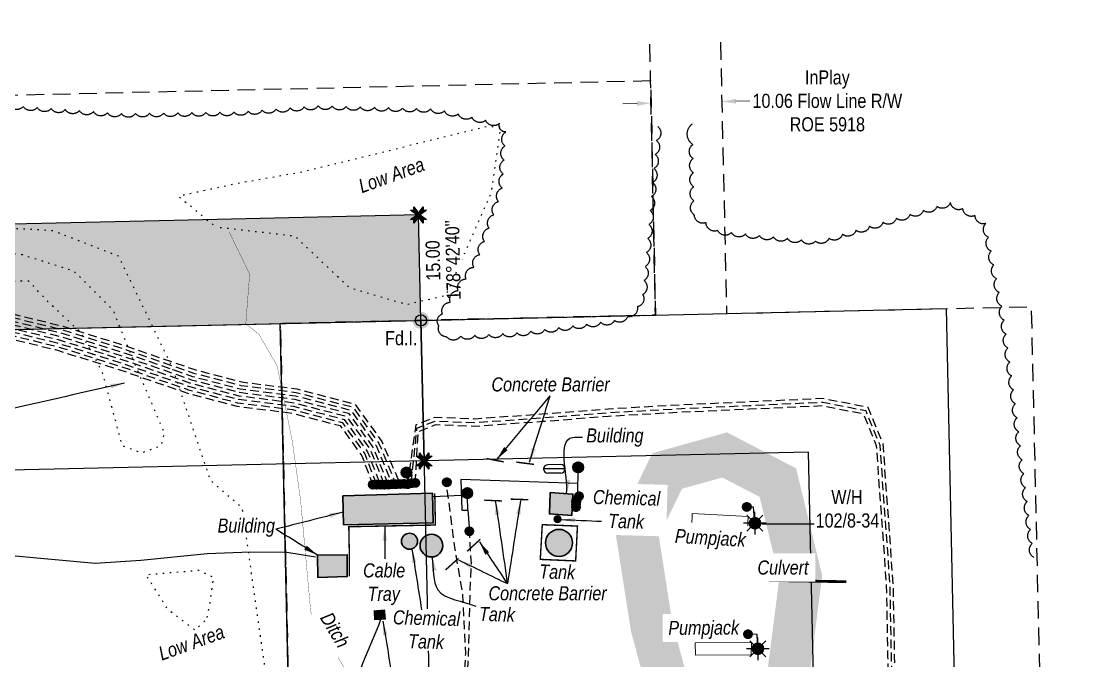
# Model space of a CAD drawing. Extents: x 605914 to 610440, y 5880595 to 5885290.
# Drawn here: x 609675 to 610429, y 5882858 to 5883313 of the extents above; entities that cross this region are included whole.
import ezdxf
from ezdxf.enums import TextEntityAlignment as Align

# ---------------------------------------------------------------- set-up
doc = ezdxf.new("R2010")
doc.units = 0
doc.header["$LTSCALE"] = 5
doc.header["$PDMODE"] = 34
doc.header["$PDSIZE"] = 0.03
for name, pattern in [('0', [1, 1, 0]), ('foc-ACCESSROAD', [3.75, 2.5, -1.25]), ('foc-TOPO', [1, 0.2, -0.8]), ('UG_PIPE', [1.875, 1.25, -0.625])]:
    doc.linetypes.add(name, pattern=pattern)
doc.layers.get('Defpoints').update_dxf_attribs({"color": 9})
for name, color, linetype in [('AS-CABLE', 224, 'foc-CABLE'), ('AS-PIPE-UG', 44, 'UG_PIPE'), ('AS-POWER', 104, 'foc-POWER'), ('AS-ROADS', 254, 'Continuous'), ('AS-SYMBOL', 7, 'Continuous'), ('C-WS-S', 8, 'Continuous'), ('F-RW', 190, 'Continuous'), ('F-WS', 190, 'foc-ACCESSROAD'), ('L-BD', 7, 'Continuous'), ('L-MON', 1, 'Continuous'), ('L-MON-T', 1, 'Continuous'), ('P-PROPOSED', 10, 'Continuous'), ('P-PROPOSED-H', 21, 'Continuous'), ('T-BUSH', 110, '0'), ('T-GENERAL', 48, 'foc-TOPO'), ('T-LOW-AREA', 48, 'foc-TOPO'), ('T-SLOPE', 48, 'Continuous')]:
    doc.layers.add(name, color=color, linetype=linetype)
for name, color, linetype, lineweight in [('AS-GENERAL', 48, 'Continuous', 18), ('F-FLOWLINE-T', 190, 'Continuous', 9), ('F-WS-T', 190, 'Continuous', 9), ('T-TEXT', 48, 'Continuous', 18)]:
    doc.layers.add(name, color=color, linetype=linetype, lineweight=lineweight)
for name, color, linetype, true_color in [('AS-PIPE-AG', 7, 'Continuous', 0x7d00fa), ('AS-STRUCTURE-H', 7, 'Continuous', 0xa8a8a8), ('AS-STRUCTURE-T', 7, 'Continuous', 0x454545)]:
    doc.layers.add(name, color=color, linetype=linetype, true_color=true_color)
doc.layers.add('AS-STRUCTURE', color=7, linetype='Continuous', lineweight=30, true_color=0x595959)
doc.styles.add('175L', font='ARIALN.TTF', dxfattribs={"height": 20})
doc.styles.add('80CG', font='ARIALN.TTF', dxfattribs={"height": 10})
doc.styles.add('80L', font='ARIALN.TTF', dxfattribs={"height": 10})
doc.styles.add('80LS', font='ARIALNI.TTF', dxfattribs={"height": 10})
doc.styles.add('foc-LtypeFont', font='ARIALN.TTF', dxfattribs={"height": 7.35})
doc.linetypes.add('foc-CABLE', pattern='A,2,-1,["C",foc-LtypeFont,S=0.2,R=0,X=-0.625,Y=-0.75],-1.24,8', length=12.24)
doc.linetypes.add('foc-POWER', pattern='A,6,-1,["P",foc-LtypeFont,S=0.2,R=0,X=-0.625,Y=-0.75],-1.24,4', length=12.24)
doc.dimstyles.new('Compass 5 000', dxfattribs={"dimscale": 5, "dimtxt": 9, "dimasz": 2, "dimexe": 0.2, "dimexo": 0.0625, "dimgap": 0.5, "dimtad": 0, "dimtih": 1, "dimtoh": 1, "dimzin": 0, "dimdsep": 46, "dimtxsty": '80CG', "dimcen": 0.1, "dimse1": 1, "dimse2": 1, "dimclrd": 256, "dimclrt": 256, "dimaunit": 1, "dimadec": 4, "dimazin": 0, "dimtfac": 0.06, "dimtofl": 0, "dimtmove": 0, "dimatfit": 1, "dimfxl": 0.2, "dimtolj": 1, "dimtzin": 0, "dimlwd": -1, "dimarcsym": 0})

# ---------------------------------------------------------------- blocks, each defined once
blk = doc.blocks.new('fdia')
at = {"color": 255, "const_width": 1}
blk.add_lwpolyline([(-0.5, 0, 1), (0.5, 0, 1)], format="xyb", close=True, dxfattribs=at)
blk = doc.blocks.new('Fdiaa')
blk.add_blockref('fdia', (0, 0))
blk = doc.blocks.new('fdib')
at = {"color": 1, "const_width": 1.6}
blk.add_lwpolyline([(-0.4, 0, 1), (0.4, 0, 1)], format="xyb", close=True, dxfattribs=at)
at = {"color": 1}
blk.add_circle((0, 0), 0.8, dxfattribs=at)
blk = doc.blocks.new('Fdibb')
blk.add_blockref('fdib', (0, 0))
blk = doc.blocks.new('fdicc')
for name in ['Fdibb', 'Fdiaa']:
    blk.add_blockref(name, (0, 0))
blk = doc.blocks.new('FDI')
blk.add_blockref('fdicc', (0, 0))
blk = doc.blocks.new('GAS')
h = blk.add_hatch(color=255)
h.dxf.hatch_style = 1
edge = h.paths.add_edge_path()
edge.add_arc((0, 0), 0.9, 0, 360)
for p, q in [((0, 0.81), (0, 1.62)), ((-0.81, 0), (-1.62, 0)), ((-0.57, 0.57), (-1.14, 1.14)), ((0.57, 0.57), (1.14, 1.14)), ((1.62, 0), (0.81, 0)), ((-0.57, -0.57), (-1.14, -1.14)), ((0, -0.81), (0, -1.62)), ((1.14, -1.14), (0.57, -0.57))]:
    blk.add_line(p, q)
blk.add_circle((0, 0), 0.8)
blk = doc.blocks.new('RISER')
h = blk.add_hatch(color=255)
h.dxf.hatch_style = 1
edge = h.paths.add_edge_path()
edge.add_arc((0, 0), 0.7, 0, 360)
blk.add_hatch(color=13).paths.add_polyline_path([(0.58, -0.15), (-0.58, -0.15, 0.774597)])
at = {"color": 13}
blk.add_line((-0.58, -0.15), (0.58, -0.15), dxfattribs=at)
blk.add_circle((0, 0), 0.6, dxfattribs=at)
blk = doc.blocks.new('PIG')
h = blk.add_hatch(color=255)
h.dxf.hatch_style = 1
edge = h.paths.add_edge_path()
edge.add_arc((0, 0), 0.85, 0, 360)
at = {"layer": 'AS-SYMBOL'}
h = blk.add_hatch(color=13, dxfattribs=at)
h.dxf.hatch_style = 1
h.paths.add_polyline_path([(-0.1, 0, 1), (-0.55, 0, 1)])
h = blk.add_hatch(color=13, dxfattribs=at)
h.dxf.hatch_style = 1
h.paths.add_polyline_path([(0.1, 0, 1), (0.55, 0, 1)])
at = {"layer": 'AS-SYMBOL', "color": 13}
for centre, radius in [((0, 0), 0.75), ((-0.33, 0), 0.225), ((0.33, 0), 0.225)]:
    blk.add_circle(centre, radius, dxfattribs=at)
blk = doc.blocks.new('TEMP')
h = blk.add_hatch(color=255)
h.dxf.hatch_style = 1
h.paths.add_polyline_path([(0, 0.25), (-0.67, 1.15), (-0.67, 0.67), (-1.15, 0.67), (-0.25, 0), (-1.15, -0.67), (-0.67, -0.67), (-0.67, -1.15), (0, -0.25), (0.67, -1.15), (0.67, -0.67), (1.15, -0.67), (0.25, 0), (1.15, 0.67), (0.67, 0.67), (0.67, 1.15)])
h.paths.add_polyline_path([(0.57, 0.85), (0.57, 0.57), (0.85, 0.57), (0.08, 0), (0.85, -0.57), (0.57, -0.57), (0.57, -0.85), (0, -0.08), (-0.57, -0.85), (-0.57, -0.57), (-0.85, -0.57), (-0.08, 0), (-0.85, 0.57), (-0.57, 0.57), (-0.57, 0.85), (0, 0.08)], flags=16)
h = blk.add_hatch(color=1)
h.dxf.hatch_style = 1
h.paths.add_polyline_path([(0, 0.08), (-0.57, 0.85), (-0.57, 0.57), (-0.85, 0.57), (-0.08, 0), (-0.85, -0.57), (-0.57, -0.57), (-0.57, -0.85), (0, -0.08), (0.57, -0.85), (0.57, -0.57), (0.85, -0.57), (0.08, 0), (0.85, 0.57), (0.57, 0.57), (0.57, 0.85)])
at = {"color": 1}
for p, q in [((-0.08, 0), (0.08, 0)), ((0, 0.08), (0, -0.08))]:
    blk.add_line(p, q, dxfattribs=at)
at = {"color": 255, "flags": 128}
blk.add_lwpolyline([(-0.25, 0), (-1.15, 0.67), (-0.67, 0.67), (-0.67, 1.15), (0, 0.25), (0.67, 1.15), (0.67, 0.67), (1.15, 0.67), (0.25, 0), (1.15, -0.67), (0.67, -0.67), (0.67, -1.15), (0, -0.25), (-0.67, -1.15), (-0.67, -0.67), (-1.15, -0.67)], close=True, dxfattribs=at)
at = {"color": 1, "flags": 128}
blk.add_lwpolyline([(-0.08, 0), (-0.85, 0.57), (-0.57, 0.57), (-0.57, 0.85), (0, 0.08), (0.57, 0.85), (0.57, 0.57), (0.85, 0.57), (0.08, 0), (0.85, -0.57), (0.57, -0.57), (0.57, -0.85), (0, -0.08), (-0.57, -0.85), (-0.57, -0.57), (-0.85, -0.57)], close=True, dxfattribs=at)
blk = doc.blocks.new('*U490')
at = {"color": 48}
for p, q in [((2.44, 0.61), (0.6, 0.6)), ((2.44, -0.59), (0.6, -0.6))]:
    blk.add_line(p, q, dxfattribs=at)
for centre, start, end in [((0.6, 0), 90.2264, 270.2264), ((2.44, 0.01), 270.2264, 450.2264)]:
    blk.add_arc(centre, 0.6, start, end, dxfattribs=at)
at = {"layer": 'Defpoints'}
blk.add_line((3.04, 0.01), (0, 0), dxfattribs=at)
blk = doc.blocks.new('*D491')
at = {"layer": 'Defpoints', "color": 0, "transparency": 16777216}
for p in [(610122.09, 5883259.25), (610172.33, 5883260.38), (610172.43, 5883255.92)]:
    blk.add_point(p, dxfattribs=at)
at = {"layer": 'F-FLOWLINE-T', "transparency": 16777216}
for p, q in [((610112.19, 5883254.57), (610102.2, 5883254.35)), ((610182.43, 5883256.15), (610192.42, 5883256.37))]:
    blk.add_line(p, q, dxfattribs=at)
for points in [[(610112.16, 5883256.24), (610112.23, 5883252.91), (610122.19, 5883254.8)], [(610182.39, 5883257.82), (610182.46, 5883254.48), (610172.43, 5883255.92)]]:
    blk.add_solid(points, dxfattribs=at)
at = {"layer": 'F-FLOWLINE-T', "transparency": 16777216, "insert": (610247.42, 5883256.37), "char_height": 10, "attachment_point": 5, "style": '80CG'}
blk.add_mtext('\\A1;InPlay\\P10.06 Flow Line R/W\\PROE 5918', dxfattribs=at)

msp = doc.modelspace()

# ---------------------------------------------------------------- hatches: boundary and pattern name
at = {"layer": 'AS-POWER'}
h = msp.add_hatch(color=256, dxfattribs=at)
h.dxf.hatch_style = 1
h.paths.add_polyline_path([(609924.939, 5882894.231), (609925.399, 5882887.316), (609933.844, 5882887.816), (609933.184, 5882894.931)])
at = {"layer": 'AS-STRUCTURE-H'}
h = msp.add_hatch(color=256, dxfattribs=at)
h.dxf.hatch_style = 1
h.paths.add_polyline_path([(609903.174, 5882975.756), (609903.664, 5882955.181), (609967.409, 5882956.411), (609966.969, 5882977.496)])
h = msp.add_hatch(color=256, dxfattribs=at)
h.dxf.hatch_style = 1
h.paths.add_polyline_path([(610065.959, 5882961.821), (610049.929, 5882962.816), (610050.489, 5882977.986), (610066.589, 5882976.976)])
h = msp.add_hatch(color=256, dxfattribs=at)
h.dxf.hatch_style = 1
edge = h.paths.add_edge_path()
edge.add_arc((610055.74, 5882959.178), 2.367, 0, 360)
h = msp.add_hatch(color=256, dxfattribs=at)
h.dxf.hatch_style = 1
edge = h.paths.add_edge_path()
edge.add_arc((610056.771, 5882942.241), 9.628, 0, 360)
h = msp.add_hatch(color=256, dxfattribs=at)
h.dxf.hatch_style = 1
edge = h.paths.add_edge_path()
edge.add_arc((609950.555, 5882943.424), 5.709, 0, 360)
h = msp.add_hatch(color=256, dxfattribs=at)
h.dxf.hatch_style = 1
edge = h.paths.add_edge_path()
edge.add_arc((609966.11, 5882940.309), 8.059, 0, 360)
h = msp.add_hatch(color=256, dxfattribs=at)
h.dxf.hatch_style = 1
h.paths.add_polyline_path([(609885.194, 5882933.591), (609885.454, 5882917.721), (609906.334, 5882918.411), (609906.259, 5882933.871)])
at = {"layer": 'P-PROPOSED-H'}
h = msp.add_hatch(color=256, dxfattribs=at)
h.dxf.hatch_style = 1
h.paths.add_polyline_path([(608909.371, 5882769.404), (608911.135, 5882694.455), (608993.044, 5882696.231), (609415.638, 5883088.198), (609753.592, 5883095.799), (609958.659, 5883100.411), (609956.975, 5883175.362), (609783.077, 5883171.451), (609385.512, 5883162.51), (608962.944, 5882770.566)])

# ---------------------------------------------------------------- linework, layer by layer
at = {"layer": 'AS-CABLE', "flags": 128}
for points in [[(609285.779, 5882978.511), (609289.544, 5882978.721), (609314.994, 5882981.131), (609343.419, 5882979.021), (609410.639, 5882980.621), (609434.114, 5882982.516), (609457.579, 5882983.826), (609484.239, 5882985.921), (609510.254, 5882985.006), (609524.469, 5882980.186), (609537.244, 5882977.716), (609584.099, 5882960.636), (609627.774, 5882943.491), (609670.409, 5882933.091), (609727.304, 5882927.846), (609759.649, 5882929.961), (609806.699, 5882934.606), (609837.514, 5882935.816), (609863.399, 5882935.651), (609883.724, 5882932.236)], [(609870.879, 5882621.021), (609879.719, 5882669.141), (609885.384, 5882717.156), (609887.949, 5882745.171), (609894.269, 5882778.041), (609907.289, 5882826.211), (609917.304, 5882856.806), (609928.844, 5882883.841), (609930.074, 5882888.147)]]:
    msp.add_lwpolyline(points, dxfattribs=at)
at = {"layer": 'AS-CABLE', "linetype": 'ByBlock', "const_width": 1, "flags": 128}
msp.add_lwpolyline([(609907.834, 5882918.373), (609907.751, 5882935.39), (609907.397, 5882953.753), (609968.939, 5882954.941), (609968.469, 5882977.496)], dxfattribs=at)
at = {"layer": 'AS-GENERAL', "flags": 128}
for points, const_width in [([(610005.204, 5883002.221), (610017.459, 5882999.816)], 1), ([(610026.489, 5882999.636), (610038.944, 5882998.076)], 1), ([(610003.724, 5882972.606), (610016.249, 5882972.051)], 1), ([(610022.464, 5882973.361), (610035.004, 5882972.941)], 1), ([(609991.484, 5882936.346), (610000.859, 5882944.791)], 1), ([(609976.044, 5882922.966), (609985.369, 5882931.291)], 1), ([(610201.039, 5882915.656), (610260.999, 5882914.636)], 1.999)]:
    msp.add_lwpolyline(points, dxfattribs=dict(at, const_width=const_width))
for points in [[(610151.484, 5882963.246), (610151.014, 5882954.236), (610190.744, 5882951.966), (610191.239, 5882960.956)], [(610153.609, 5882871.261), (610153.784, 5882862.351), (610193.384, 5882862.731), (610193.464, 5882871.491)]]:
    msp.add_lwpolyline(points, close=True, dxfattribs=at)
at = {"layer": 'AS-PIPE-AG'}
msp.add_line((609948.374, 5882992.281), (609949.179, 5882983.936), dxfattribs=at)
at = {"layer": 'AS-PIPE-AG', "flags": 128}
for points in [[(610066.774, 5882975.561), (610070.109, 5882976.416), (610070.379, 5882995.936)], [(610070.239, 5882984.361), (609987.074, 5882987.351), (609987.624, 5882965.556), (609992.024, 5882965.606), (609993.154, 5882950.531)], [(609987.349, 5882976.031), (609967.364, 5882975.051)], [(609992.059, 5882965.676), (609991.814, 5882975.016), (609987.364, 5882974.871)], [(610195.969, 5882956.291), (610195.029, 5882967.616), (610190.274, 5882968.001)], [(610198.139, 5882866.916), (610197.449, 5882877.056), (610191.084, 5882877.341)]]:
    msp.add_lwpolyline(points, dxfattribs=at)
at = {"layer": 'AS-PIPE-UG', "flags": 128}
for points in [[(608912.509, 5882636.085), (608951.472, 5882644.877), (608998.588, 5882676.801), (609038.272, 5882695.006), (609076.768, 5882718.489), (609094.181, 5882753.151), (609091.873, 5882798.216), (609091.648, 5882844.532), (609089.927, 5882884.588), (609089.867, 5882920.118), (609089.812, 5882965.287), (609094.375, 5883016.92), (609113.476, 5883070.73), (609139.954, 5883096.219), (609193.492, 5883100.525), (609261.067, 5883110.181), (609319.631, 5883117.529), (609365.814, 5883123.305), (609429.306, 5883128.325), (609515.881, 5883136.225), (609580.149, 5883121.616), (609598.054, 5883118.966), (609652.069, 5883109.091), (609703.619, 5883096.451), (609750.084, 5883081.926), (609797.894, 5883065.386), (609831.219, 5883056.661), (609870.369, 5883051.716), (609911.704, 5883040.986), (609930.859, 5883014.301), (609943.854, 5882984.091)], [(608912.569, 5882633.537), (608952.483, 5882642.543), (608999.818, 5882674.616), (609039.448, 5882692.796), (609078.68, 5882716.728), (609096.71, 5882752.619), (609094.372, 5882798.286), (609094.147, 5882844.591), (609092.426, 5882884.644), (609092.366, 5882920.122), (609092.311, 5882965.178), (609096.836, 5883016.384), (609115.633, 5883069.339), (609141.044, 5883093.8), (609193.77, 5883098.04), (609261.399, 5883107.705), (609319.942, 5883115.05), (609366.124, 5883120.825), (609429.533, 5883125.837), (609516.108, 5883133.737), (609579.783, 5883119.144), (609597.646, 5883116.5), (609651.546, 5883106.646), (609702.948, 5883094.042), (609749.303, 5883079.552), (609797.168, 5883062.993), (609830.744, 5883054.202), (609869.897, 5883049.257), (609910.201, 5883038.794), (609928.829, 5883012.843), (609940.869, 5882983.921)], [(608911.206, 5882630.668), (608953.493, 5882640.21), (609001.049, 5882672.431), (609040.623, 5882690.586), (609080.592, 5882714.967), (609099.24, 5882752.087), (609096.87, 5882798.356), (609096.645, 5882844.651), (609094.925, 5882884.7), (609094.865, 5882920.127), (609094.81, 5882965.069), (609099.298, 5883015.847), (609117.791, 5883067.947), (609142.134, 5883091.38), (609194.047, 5883095.556), (609261.732, 5883105.228), (609320.253, 5883112.57), (609366.434, 5883118.345), (609429.76, 5883123.348), (609516.335, 5883131.248), (609579.417, 5883116.672), (609597.239, 5883114.034), (609651.024, 5883104.201), (609702.277, 5883091.634), (609748.521, 5883077.178), (609796.442, 5883060.599), (609830.269, 5883051.743), (609869.424, 5883046.797), (609908.698, 5883036.602), (609926.799, 5883011.386), (609938.149, 5882983.946)], [(608912.689, 5882628.441), (608954.504, 5882637.876), (609002.279, 5882670.246), (609041.799, 5882688.376), (609082.504, 5882713.206), (609101.769, 5882751.556), (609099.369, 5882798.426), (609099.144, 5882844.711), (609097.424, 5882884.756), (609097.364, 5882920.131), (609097.309, 5882964.961), (609101.759, 5883015.311), (609119.949, 5883066.556), (609143.224, 5883088.961), (609194.324, 5883093.071), (609262.064, 5883102.751), (609320.564, 5883110.091), (609366.744, 5883115.866), (609429.987, 5883120.859), (609516.562, 5883128.759), (609579.051, 5883114.2), (609596.831, 5883111.568), (609650.501, 5883101.756), (609701.606, 5883089.225), (609747.74, 5883074.804), (609795.716, 5883058.206), (609829.794, 5883049.284), (609868.952, 5883044.338), (609907.195, 5883034.411), (609924.769, 5883009.929), (609935.429, 5882983.686)], [(609323.256, 5882916.901), (609322.549, 5882930.431), (609322.264, 5882952.736), (609324.394, 5882996.466), (609321.909, 5883030.791), (609317.339, 5883057.611), (609316.099, 5883088.076), (609327.129, 5883107.101), (609366.194, 5883113.386), (609430.214, 5883118.371), (609516.789, 5883126.271), (609578.686, 5883111.727), (609596.423, 5883109.102), (609649.978, 5883099.311), (609700.935, 5883086.817), (609746.958, 5883072.43), (609794.99, 5883055.813), (609829.319, 5883046.825), (609868.479, 5883041.879), (609905.692, 5883032.219), (609922.739, 5883008.472), (609932.649, 5882983.626)], [(609328.959, 5882915.781), (609330.044, 5882930.581), (609328.874, 5882953.136), (609328.339, 5882996.671), (609326.754, 5883030.506), (609323.034, 5883058.871), (609320.454, 5883087.406), (609328.829, 5883104.886), (609366.579, 5883112.061), (609430.533, 5883115.954), (609517.108, 5883123.854), (609578.32, 5883109.255), (609596.015, 5883106.636), (609649.455, 5883096.866), (609700.264, 5883084.408), (609746.177, 5883070.056), (609794.264, 5883053.42), (609828.844, 5883044.366), (609868.007, 5883039.42), (609904.189, 5883030.027), (609920.708, 5883007.014), (609929.814, 5882983.646)], [(609472.709, 5882918.324), (609472.429, 5882933.791), (609472.789, 5882962.946), (609474.174, 5882999.271), (609470.759, 5883036.251), (609472.279, 5883076.211), (609475.644, 5883100.321), (609483.344, 5883114.241), (609517.229, 5883122.286), (609577.954, 5883106.783), (609595.607, 5883104.171), (609648.933, 5883094.422), (609699.593, 5883082), (609745.395, 5883067.682), (609793.538, 5883051.027), (609828.369, 5883041.908), (609867.534, 5883036.961), (609902.686, 5883027.836), (609918.678, 5883005.557), (609927.229, 5882983.651)], [(609478.829, 5882918.486), (609477.449, 5882934.526), (609477.369, 5882963.316), (609476.134, 5882998.691), (609475.179, 5883036.476), (609477.044, 5883075.236), (609480.254, 5883098.791), (609485.914, 5883111.476), (609517.559, 5883119.451), (609577.588, 5883104.311), (609595.2, 5883101.705), (609648.41, 5883091.977), (609698.922, 5883079.591), (609744.614, 5883065.308), (609792.812, 5883048.634), (609827.894, 5883039.449), (609867.062, 5883034.501), (609901.183, 5883025.644), (609916.648, 5883004.1), (609924.429, 5882983.651)], [(610395.424, 5882667.381), (610347.899, 5882669.021), (610318.679, 5882676.836), (610298.854, 5882718.641), (610297.714, 5882753.151), (610296.949, 5882804.741), (610295.219, 5882861.541), (610294.294, 5882912.376), (610290.559, 5882964.021), (610287.059, 5883012.546), (610276.479, 5883038.451), (610244.294, 5883044.841), (610191.994, 5883042.451), (610143.689, 5883040.281), (610091.704, 5883037.341), (610044.504, 5883033.641), (609996.404, 5883030.286), (609968.324, 5883031.376), (609954.924, 5883026.071), (609949.074, 5882984.291)], [(609951.819, 5882984.676), (609955.844, 5883023.747), (609968.754, 5883028.858), (609996.443, 5883027.783), (610044.689, 5883031.149), (610091.872, 5883034.847), (610143.816, 5883037.785), (610192.106, 5883039.954), (610244.105, 5883042.331), (610274.674, 5883036.261), (610284.595, 5883011.969), (610288.067, 5882963.841), (610291.797, 5882912.263), (610292.721, 5882861.48), (610294.451, 5882804.684), (610295.216, 5882753.091), (610296.374, 5882718.039), (610316.916, 5882674.72), (610347.528, 5882666.533), (610395.338, 5882664.883)], [(609954.619, 5882984.936), (609956.764, 5883021.424), (609969.184, 5883026.341), (609996.481, 5883025.281), (610044.873, 5883028.656), (610092.04, 5883032.354), (610143.942, 5883035.289), (610192.218, 5883037.458), (610243.916, 5883039.82), (610272.869, 5883034.072), (610282.131, 5883011.393), (610285.574, 5882963.661), (610289.299, 5882912.15), (610290.222, 5882861.419), (610291.952, 5882804.628), (610292.717, 5882753.031), (610293.893, 5882717.438), (610315.154, 5882672.605), (610347.158, 5882664.045), (610395.252, 5882662.386)], [(609935.364, 5882615.841), (609959.309, 5882719.876), (609974.074, 5882764.171), (609987.904, 5882820.336), (609990.499, 5882863.656), (609988.269, 5882906.741), (609982.749, 5882939.066), (609976.959, 5882983.431)], [(609938.286, 5882615.168), (609962.199, 5882719.063), (609976.957, 5882763.337), (609990.816, 5882819.619), (609992.489, 5882863.261), (609993.559, 5882905.106), (609994.464, 5882927.331), (609993.039, 5882950.546)]]:
    msp.add_lwpolyline(points, dxfattribs=at)
at = {"layer": 'AS-ROADS', "const_width": 29.988, "flags": 128}
msp.add_lwpolyline([(610166.459, 5882530.636), (610167.589, 5882657.761), (610168.064, 5882696.776), (610190.404, 5882766.106), (610219.454, 5882846.926), (610228.534, 5882918.196), (610212.239, 5882985.111), (610174.474, 5883004.766), (610133.569, 5882993.351), (610112.159, 5882949.141), (610122.629, 5882882.296), (610137.429, 5882827.771), (610158.904, 5882748.051), (610167.304, 5882697.001)], dxfattribs=at)
at = {"layer": 'AS-STRUCTURE', "flags": 128}
for points in [[(609903.174, 5882975.756), (609903.664, 5882955.181), (609967.409, 5882956.411), (609966.969, 5882977.496)], [(610065.959, 5882961.821), (610049.929, 5882962.816), (610050.489, 5882977.986), (610066.589, 5882976.976)], [(609885.194, 5882933.591), (609885.454, 5882917.721), (609906.334, 5882918.411), (609906.259, 5882933.871)]]:
    msp.add_lwpolyline(points, close=True, dxfattribs=at)
at = {"layer": 'AS-STRUCTURE', "const_width": 1, "flags": 128}
msp.add_lwpolyline([(610044.884, 5882955.206), (610043.449, 5882930.526), (610068.584, 5882929.421), (610069.874, 5882954.206)], close=True, dxfattribs=at)
at = {"layer": 'AS-STRUCTURE'}
for centre, radius in [((610055.74, 5882959.178), 2.367), ((610056.771, 5882942.241), 9.628), ((609950.555, 5882943.424), 5.709), ((609966.11, 5882940.309), 8.059)]:
    msp.add_circle(centre, radius, dxfattribs=at)
at = {"layer": 'F-RW'}
for points in [[(610423.395, 5882627.265), (610242.453, 5882623.341), (610234.142, 5883006.621), (609960.905, 5883000.476), (609958.657, 5883100.411), (610331.909, 5883108.805), (610340.223, 5882725.445), (610421.15, 5882727.2)], [(608911.135, 5882694.455), (608993.044, 5882696.231), (609415.638, 5883088.198), (609958.659, 5883100.411), (609960.905, 5883000.476), (609455.806, 5882989.116), (609033.178, 5882597.117), (608913.488, 5882594.522)], [(610428.897, 5882382.394), (609975.139, 5882367.001), (609875.204, 5882364.755), (609872.696, 5882476.391), (609858.724, 5883098.163), (609958.659, 5883100.411), (609972.621, 5882479.069), (610426.487, 5882489.652)]]:
    msp.add_lwpolyline(points, dxfattribs=at)
at = {"layer": 'F-WS', "flags": 128}
msp.add_lwpolyline([(610171.479, 5883298.164), (610175.812, 5883105.285), (610392.277, 5883110.145), (610404.259, 5882576.858), (609870.698, 5882565.288), (609858.724, 5883098.163), (609958.674, 5883100.403), (610125.25, 5883104.157), (610121.855, 5883270.819), (610121.258, 5883297.035)], dxfattribs=at)
msp.add_lwpolyline([(609354.886, 5882604.094), (608995.451, 5882596.299), (608980.833, 5883245.112), (610121.855, 5883270.819), (610125.251, 5883104.15), (609858.724, 5883098.163), (609869.575, 5882615.255), (609354.886, 5882604.094)], close=True, dxfattribs=at)
at = {"layer": 'T-BUSH', "flags": 128}
for points in [[(610126.932, 5883238.213, -0.520567), (610126.041, 5883228.257, -0.5205671), (610125.15, 5883218.301, -0.5205671), (610124.26, 5883208.344, -0.5205671), (610123.369, 5883198.388, -0.5205671), (610122.478, 5883188.432, -0.5205671), (610121.587, 5883178.476, -0.5205671), (610120.696, 5883168.519, -0.5205671), (610119.805, 5883158.563, -0.5205671), (610118.915, 5883148.607, -0.5205671), (610118.024, 5883138.651, -0.5205671), (610117.133, 5883128.694, -0.5205671), (610116.242, 5883118.738, -0.5205671), (610112.494, 5883110.115, -0.5205671), (610105.436, 5883103.036, -0.5205671), (610096.211, 5883100.361, -0.5205671), (610086.297, 5883099.086, -0.5205671), (610076.382, 5883097.81, -0.5205671), (610066.468, 5883096.535, -0.5205671), (610056.554, 5883095.259, -0.5205671), (610046.64, 5883093.984, -0.5205671), (610036.725, 5883092.708, -0.5205671), (610026.801, 5883091.542, -0.5205671), (610016.821, 5883090.975, -0.5205671), (610006.841, 5883090.409, -0.5205671), (609996.861, 5883089.842, -0.5205671), (609986.881, 5883089.276, -0.5205671), (609976.901, 5883088.709, -0.5205671), (609971.373, 5883096.637, -0.5205671), (609973.934, 5883104.993, -0.5205671), (609979.521, 5883113.281, -0.5205671), (609985.109, 5883121.57, -0.5205671), (609990.696, 5883129.858, -0.5205671), (609996.284, 5883138.147, -0.5205671), (610000.433, 5883147.158, -0.5205671), (610003.752, 5883156.587, -0.5205671), (610007.071, 5883166.016, -0.5205671), (610010.389, 5883175.445, -0.5205671), (610013.708, 5883184.874, -0.5205671), (610016.41, 5883194.43, -0.5205671), (610017.059, 5883204.405, -0.5205671), (610017.709, 5883214.379, -0.5205671), (610018.358, 5883224.354, -0.5205671), (610019.007, 5883234.329, -0.5205671), (610014.382, 5883240.381, -0.5205671), (610004.642, 5883242.629, -0.5205671), (609994.902, 5883244.877, -0.5205671), (609985.162, 5883247.125, -0.5205671), (609975.422, 5883249.373, -0.5205671), (609965.571, 5883250.758, -0.5205671), (609955.579, 5883251.038, -0.5205671), (609945.587, 5883251.319, -0.5205671), (609935.595, 5883251.599, -0.5205671), (609925.603, 5883251.879, -0.5205671), (609915.611, 5883252.16, -0.5205671), (609905.619, 5883252.44, -0.5205671), (609895.627, 5883252.72, -0.5205671), (609885.635, 5883253.001, -0.5205671), (609875.67, 5883252.219, -0.5205671), (609865.705, 5883251.428, -0.5205671), (609855.74, 5883250.638, -0.5205671), (609845.776, 5883249.848, -0.5205671), (609835.811, 5883249.057, -0.5205671), (609825.835, 5883248.509, -0.5205671), (609815.84, 5883248.364, -0.5205671), (609805.845, 5883248.22, -0.5205671), (609795.85, 5883248.075, -0.5205671), (609785.855, 5883247.931, -0.5205671), (609775.86, 5883247.786, -0.5205671), (609765.865, 5883247.641, -0.5205671), (609755.87, 5883247.497, -0.5205671), (609745.875, 5883247.352, -0.5205671), (609735.904, 5883248.002, -0.5205671), (609725.937, 5883248.752, -0.5205671), (609715.969, 5883249.502, -0.5205671), (609706.001, 5883250.253, -0.5205671), (609696.033, 5883251.003, -0.5205671), (609686.065, 5883251.753, -0.5205671), (609676.097, 5883252.503, -0.5205671), (609666.13, 5883253.253, -0.5205671), (609656.148, 5883253.713, -0.5205671), (609646.154, 5883253.884, -0.5205671), (609636.159, 5883254.055, -0.5205671), (609626.165, 5883254.225, -0.5205671), (609616.17, 5883254.396, -0.5205671), (609606.176, 5883254.567, -0.5205671), (609596.181, 5883254.737, -0.5205671), (609586.187, 5883254.908, -0.5205671), (609576.192, 5883255.079, -0.5205671), (609566.197, 5883255.25, -0.5205671), (609556.206, 5883255.546, -0.5205671), (609546.215, 5883255.868, -0.5205671), (609536.224, 5883256.189, -0.5205671), (609526.233, 5883256.511, -0.5205671), (609516.243, 5883256.833, -0.5205671), (609506.252, 5883257.155, -0.5205671), (609496.261, 5883257.477, -0.5205671), (609486.27, 5883257.799, -0.5205671), (609476.279, 5883258.121, -0.5205671), (609466.289, 5883258.443, -0.5205671), (609456.298, 5883258.765, -0.5205671), (609446.307, 5883259.087, -0.5205671), (609436.324, 5883258.785, -0.5205671), (609426.344, 5883258.22, -0.5205671), (609416.364, 5883257.655, -0.5205671), (609406.384, 5883257.09, -0.5205671), (609396.403, 5883256.525, -0.5205671), (609386.423, 5883255.96, -0.5205671), (609376.443, 5883255.395, -0.5205671), (609366.463, 5883254.83, -0.5205671), (609356.483, 5883254.265, -0.5205671), (609346.503, 5883253.7, -0.5205671), (609336.514, 5883253.353, -0.5205671), (609326.522, 5883253.052, -0.5205671), (609316.531, 5883252.751, -0.5205671), (609306.539, 5883252.45, -0.5205671), (609296.548, 5883252.149, -0.5205671), (609286.556, 5883251.848, -0.5205671), (609276.565, 5883251.547, -0.5205671), (609266.574, 5883251.246, -0.5205671), (609256.582, 5883250.945, -0.5205671), (609246.591, 5883250.644, -0.5205671), (609236.599, 5883250.343, -0.5205671), (609226.608, 5883250.042, -0.5205671), (609216.616, 5883249.74, -0.5205671), (609206.625, 5883249.439, -0.5205671), (609196.632, 5883249.363, -0.5205671), (609186.637, 5883249.539, -0.5205671), (609176.643, 5883249.715, -0.5205671), (609166.648, 5883249.89, -0.5205671), (609156.654, 5883250.066, -0.5205671), (609146.659, 5883250.242, -0.5205671), (609136.665, 5883250.418, -0.5205671), (609126.671, 5883250.593, -0.5205671), (609116.676, 5883250.769, -0.5205671), (609106.682, 5883250.945, -0.5205671), (609096.687, 5883251.12, -0.5205671), (609086.693, 5883251.296, -0.5205671), (609076.698, 5883251.472, -0.5205671), (609066.722, 5883250.975, -0.5205671), (609056.753, 5883250.25, -0.5205671), (609046.783, 5883249.524, -0.5205671), (609036.813, 5883248.798, -0.5205671), (609026.844, 5883248.073, -0.5205671), (609016.874, 5883247.347, -0.5205671), (609006.904, 5883246.621, -0.5205671), (608996.935, 5883245.896, -0.5205671), (608992.304, 5883238.007, -0.5205671), (608988.761, 5883228.66, -0.5205671), (608985.218, 5883219.313, -0.5205671), (608981.675, 5883209.966, -0.5205671), (608978.132, 5883200.619, -0.5205671), (608974.615, 5883191.268, -0.5205671), (608975.238, 5883181.292, -0.5205671), (608975.862, 5883171.315, -0.5205671), (608976.485, 5883161.338, -0.5205671), (608977.109, 5883151.362, -0.5205671), (608977.732, 5883141.385, -0.5205671), (608978.356, 5883131.409, -0.5205671), (608978.979, 5883121.432, -0.5205671), (608979.603, 5883111.456, -0.5205671), (608980.226, 5883101.479, -0.5205671), (608980.671, 5883091.495, -0.5205671), (608980.936, 5883081.502, -0.5205671), (608981.202, 5883071.51, -0.5205671), (608981.467, 5883061.517, -0.5205671), (608981.733, 5883051.525, -0.5205671), (608981.998, 5883041.532, -0.5205671), (608982.264, 5883031.54, -0.5205671), (608982.529, 5883021.547, -0.5205671), (608982.794, 5883011.555, -0.5205671), (608983.06, 5883001.562, -0.5205671), (608983.325, 5882991.57, -0.5205671), (608983.847, 5882981.589, -0.5205671), (608984.455, 5882971.611, -0.5205671), (608985.064, 5882961.634, -0.5205671), (608985.672, 5882951.656, -0.5205671), (608986.281, 5882941.679, -0.5205671), (608986.889, 5882931.701, -0.5205671), (608987.497, 5882921.724, -0.5205671), (608988.106, 5882911.746, -0.5205671), (608988.714, 5882901.769, -0.5205671), (608988.876, 5882891.794, -0.5205671), (608988.152, 5882881.824, -0.5205671), (608987.428, 5882871.854, -0.5205671), (608986.705, 5882861.884, -0.5205671), (608985.981, 5882851.915, -0.5205671), (608985.257, 5882841.945, -0.5205671), (608984.533, 5882831.975, -0.5205671), (608983.809, 5882822.005, -0.5205671), (608983.086, 5882812.036, -0.5205671), (608981.309, 5882802.268, -0.5205671), (608978.287, 5882792.74, -0.5205671), (608975.265, 5882783.211, -0.5205671), (608972.244, 5882773.683, -0.5205671), (608969.222, 5882764.155, -0.5205671), (608966.2, 5882754.626, -0.5205671), (608963.178, 5882745.098, -0.5205671), (608960.157, 5882735.57, -0.5205671), (608957.135, 5882726.041, -0.5205671), (608954.113, 5882716.513, -0.5205671), (608951.091, 5882706.985, -0.5205671), (608948.07, 5882697.456, -0.5205671), (608943.82, 5882689.246, -0.5205671), (608934.102, 5882686.906, -0.5205671), (608924.383, 5882684.566, -0.5205671), (608914.665, 5882682.226, -0.1952791), (608911.501, 5882678.9, -0.1952791)], [(610394.191, 5882931.92, -0.5205671), (610392.993, 5882941.844, -0.5205671), (610391.795, 5882951.768, -0.5205671), (610390.597, 5882961.692, -0.5205671), (610389.399, 5882971.616, -0.5205671), (610388.201, 5882981.54, -0.5205671), (610387.003, 5882991.464, -0.5205671), (610385.805, 5883001.388, -0.5205671), (610384.607, 5883011.312, -0.5205671), (610383.408, 5883021.236, -0.5205671), (610382.21, 5883031.16, -0.5205671), (610381.012, 5883041.084, -0.5205671), (610379.709, 5883050.994, -0.5205671), (610378.379, 5883060.901, -0.5205671), (610377.049, 5883070.808, -0.5205671), (610375.719, 5883080.716, -0.5205671), (610374.388, 5883090.623, -0.5205671), (610373.058, 5883100.53, -0.5205671), (610371.454, 5883110.392, -0.5205671), (610369.543, 5883120.203, -0.5205671), (610367.632, 5883130.015, -0.5205671), (610365.72, 5883139.827, -0.5205671), (610363.809, 5883149.638, -0.5205671), (610361.898, 5883159.45, -0.5205671), (610359.986, 5883169.261, -0.5205671), (610352.449, 5883174.963, -0.5205671), (610343.683, 5883179.767, -0.5205671), (610334.881, 5883184.244, -0.5205671), (610325.295, 5883181.413, -0.5205671), (610315.708, 5883178.581, -0.5205671), (610306.122, 5883175.749, -0.5205671), (610296.535, 5883172.918, -0.5205671), (610286.949, 5883170.086, -0.5205671), (610277.362, 5883167.255, -0.5205671), (610267.775, 5883164.423, -0.5205671), (610258.189, 5883161.592, -0.5205671), (610248.602, 5883158.76, -0.5205671), (610238.939, 5883156.75, -0.5205671), (610228.995, 5883157.763, -0.5205671), (610219.05, 5883158.775, -0.5205671), (610209.105, 5883159.788, -0.5205671), (610199.161, 5883160.801, -0.5205671), (610189.216, 5883161.813, -0.5205671), (610179.272, 5883162.826, -0.5205671), (610169.489, 5883164.287, -0.5205671), (610161.187, 5883169.855, -0.5205671), (610152.886, 5883175.423, -0.5205671), (610152.649, 5883185.399, -0.5205671), (610152.447, 5883195.393, -0.5205671), (610152.245, 5883205.387, -0.5205671), (610152.042, 5883215.381, -0.5205671), (610151.84, 5883225.375, -0.5205671), (610151.542, 5883240.086, -0.5205671)]]:
    msp.add_lwpolyline(points, format="xyb", dxfattribs=at)
at = {"layer": 'T-GENERAL', "flags": 128}
msp.add_lwpolyline([(609206.394, 5883167.116), (609313.149, 5883163.706), (609442.919, 5883165.146), (609533.929, 5883168.461), (609620.839, 5883168.806), (609696.979, 5883164.301), (609743.649, 5883146.256), (609781.779, 5883067.321), (609808.964, 5882986.661), (609831.404, 5882967.416), (609848.489, 5882847.596), (609842.779, 5882727.841), (609838.249, 5882671.526), (609833.839, 5882648.626)], dxfattribs=at)
at = {"layer": 'T-LOW-AREA', "flags": 128}
for points in [[(609815.994, 5883166.526), (609868.879, 5883160.476), (609907.834, 5883123.666), (609948.779, 5883111.776), (609976.544, 5883118.326), (610008.669, 5883190.971), (610015.374, 5883237.766), (610005.129, 5883238.046), (609875.529, 5883205.996), (609826.354, 5883197.301), (609786.489, 5883188.611), (609812.984, 5883166.646)], [(609492.964, 5883124.416), (609522.934, 5883147.916), (609590.979, 5883149.156), (609647.204, 5883150.356), (609675.534, 5883147.126), (609711.984, 5883135.661), (609739.774, 5883107.851), (609755.139, 5883069.666), (609776.254, 5883020.456), (609773.769, 5883011.096), (609760.104, 5883006.071), (609746.464, 5883011.311), (609732.429, 5883063.311), (609717.184, 5883091.611), (609693.029, 5883114.271), (609680.134, 5883128.216), (609618.419, 5883127.691), (609579.439, 5883122.891), (609549.139, 5883108.481), (609529.134, 5883093.621), (609502.264, 5883084.146), (609479.494, 5883084.291), (609474.864, 5883105.511), (609493.459, 5883127.356)], [(609805.064, 5882886.821), (609798.159, 5882880.276), (609778.994, 5882894.776), (609763.264, 5882919.671), (609800.759, 5882922.831), (609811.069, 5882917.841), (609808.624, 5882899.431), (609806.269, 5882887.526)]]:
    msp.add_lwpolyline(points, dxfattribs=at)
at = {"layer": 'T-SLOPE', "const_width": 0.2, "flags": 128}
msp.add_lwpolyline([(609907.949, 5882847.301), (609880.409, 5882892.781), (609873.134, 5882972.601), (609867.269, 5883014.431), (609856.469, 5883068.126), (609843.604, 5883090.461), (609834.229, 5883098.026), (609836.954, 5883133.326), (609822.329, 5883163.391)], dxfattribs=at)

# ---------------------------------------------------------------- block references
at = {"layer": 'AS-SYMBOL', "xscale": 4.999999999999987, "yscale": 4.999999999999987, "zscale": 4.999999999999987}
for name, p in [('*U490', (610045.789, 5882994.811)), ('PIG', (610070.384, 5882995.926)), ('PIG', (609948.349, 5882992.251)), ('RISER', (609924.429, 5882983.651)), ('RISER', (609927.229, 5882983.651)), ('RISER', (609929.814, 5882983.646)), ('RISER', (609932.649, 5882983.626)), ('RISER', (609935.429, 5882983.686)), ('RISER', (609938.149, 5882983.946)), ('RISER', (609940.869, 5882983.921)), ('RISER', (609943.854, 5882984.091)), ('RISER', (609946.589, 5882984.216)), ('RISER', (609949.179, 5882983.936)), ('RISER', (609951.814, 5882984.636)), ('RISER', (609954.709, 5882984.886)), ('RISER', (609977.084, 5882985.336)), ('PIG', (609991.644, 5882977.641)), ('RISER', (610190.189, 5882967.811)), ('RISER', (609993.084, 5882950.511))]:
    msp.add_blockref(name, p, dxfattribs=at)
at = {"layer": 'L-MON', "xscale": 4.999999999999987, "yscale": 4.999999999999987, "zscale": 4.999999999999987}
for p in [(609956.975, 5883175.362), (609960.905, 5883000.476)]:
    msp.add_blockref('TEMP', p, dxfattribs=at)

# ---------------------------------------------------------------- texts
at = {"layer": 'F-WS-T', "insert": (610238.429, 5882979.834), "char_height": 9.99597, "attachment_point": 1, "style": '175L'}
msp.add_mtext_dynamic_manual_height_columns('\\pi11.798;W/H\\P\\pi0.66365;102/8-34', width=44.7409, gutter_width=99.96, heights=[0], dxfattribs=at)
at = {"layer": 'L-BD', "style": '80L'}
msp.add_text('15.00', height=9.996, rotation=91.2872, dxfattribs=at).set_placement((609967.202, 5883142.957), align=Align.MIDDLE)
at = {"layer": 'T-TEXT', "style": '80LS'}
for p in [(609937.698, 5883203.669), (609795.57, 5882871.418)]:
    msp.add_text('Low Area', height=9.996, rotation=20, dxfattribs=at).set_placement(p, align=Align.MIDDLE_CENTER)

# ---------------------------------------------------------------- dimensions: what is measured, and where the dimension line sits
at = {"layer": 'F-FLOWLINE-T'}
dim = msp.add_linear_dim(base=(610172.428, 5883255.925), p1=(610122.091, 5883259.254), p2=(610172.328, 5883260.383), angle=1.286961, text='InPlay\\P10.06 Flow Line R/W\\PROE 5918', dimstyle='Compass 5 000', dxfattribs=at)
dim.commit()
dim.dimension.update_dxf_attribs({"geometry": '*D491', "text_midpoint": (610247.423, 5883256.374), "dimtype": 161})

# ---------------------------------------------------------------- leaders
at = {"layer": 'AS-CABLE', "path_type": 1}
msp.add_leader([(609932.891, 5882953.833), (609933.061, 5882931.023)], dimstyle='Compass 5 000', override={"dimgap": 0.5, "dimtad": 0}, dxfattribs=at)
at = {"layer": 'AS-POWER', "path_type": 1}
msp.add_leader([(609931.688, 5882886.655), (609938.857, 5882842.529)], dimstyle='Compass 5 000', override={"dimgap": 0.5, "dimtad": 0}, dxfattribs=at)
at = {"layer": 'F-WS-T', "path_type": 1}
msp.add_leader([(610200.773, 5882955.882), (610238.055, 5882955.882)], dimstyle='Compass 5 000', override={"dimgap": 0.5, "dimtad": 0}, dxfattribs=at)
at = {"layer": 'T-TEXT', "path_type": 1}
msp.add_leader([(609748.12, 5883055.833), (609663.326, 5883036.521)], dimstyle='Compass 5 000', override={"dimgap": 0.5, "dimtad": 0}, dxfattribs=at)

# ---------------------------------------------------------------- next in the draw order: texts
at = {"layer": 'AS-STRUCTURE-T', "char_height": 9.99601, "attachment_point": 1, "style": '80L', "bg_fill": 3, "box_fill_scale": 1.15, "bg_fill_color": 256, "bg_fill_true_color": 256, "bg_fill_transparency": 0}
for insert in [(610075.773, 5883023.624), (609813.891, 5882959.556)]:
    msp.add_mtext_dynamic_manual_height_columns('\\pi0.29886;{\\fArial Narrow|b0|i1|c0|p34;Building}', width=40.81359, gutter_width=49.98, heights=[0], dxfattribs=dict(at, insert=insert))
at = {"layer": 'AS-STRUCTURE-T', "insert": (610080.484, 5882979.968), "char_height": 9.99601, "attachment_point": 1, "rotation": 358.403167, "style": '80L', "bg_fill": 2}
msp.add_mtext_dynamic_manual_height_columns('\\pi0.56819;{\\fArial Narrow|b0|i1|c0|p34;Chemical\\P\\pi11.832;Tank}', width=48.30719, gutter_width=49.98, heights=[0], dxfattribs=at)
at = {"layer": 'AS-STRUCTURE-T', "char_height": 9.99601, "attachment_point": 1, "rotation": 358.403167, "style": '80L', "bg_fill": 3, "box_fill_scale": 1.15, "bg_fill_color": 256, "bg_fill_true_color": 256, "bg_fill_transparency": 0}
for s, width, insert in [('\\pi0.56819;{\\fArial Narrow|b0|i1|c0|p34;Chemical\\P\\pi11.832;Tank}', 48.30719, (609938.365, 5882894.442)), ('\\pi0.76252;{\\fArial Narrow|b0|i1|c0|p34;Tank}', 26.16732, (609999.324, 5882896.855))]:
    msp.add_mtext_dynamic_manual_height_columns(s, width=width, gutter_width=49.98, heights=[0], dxfattribs=dict(at, insert=insert))
at = {"layer": 'L-BD', "insert": (609981.442, 5883143.277), "char_height": 9.99601, "width": 11.47966, "attachment_point": 5, "rotation": 91.2872, "style": '80L', "bg_fill": 3, "box_fill_scale": 1.15, "bg_fill_color": 256, "bg_fill_true_color": 256, "bg_fill_transparency": 0}
msp.add_mtext("178°42'40''", dxfattribs=at)
at = {"layer": 'L-MON-T', "insert": (609932.159, 5883092.774), "char_height": 9.99024, "attachment_point": 1, "style": '80L', "bg_fill": 3, "box_fill_scale": 1.15, "bg_fill_color": 256, "bg_fill_true_color": 256, "bg_fill_transparency": 0}
msp.add_mtext_dynamic_manual_height_columns('\\pi1.0608;Fd.I.', width=22.02256, gutter_width=49.98, heights=[0], dxfattribs=at)
at = {"layer": 'T-TEXT', "char_height": 9.99062, "attachment_point": 1, "style": '80L', "bg_fill": 2}
for s, width, insert in [('\\pi0.56788;{\\fArial Narrow|b0|i1|c0|p34;Concrete Barrier}', 85.04742, (610008.215, 5883059.893)), ('\\pi0.56788;{\\fArial Narrow|b0|i1|c0|p34;Culvert}', 36.79124, (610197.197, 5882929.756))]:
    msp.add_mtext_dynamic_manual_height_columns(s, width=width, gutter_width=49.973, heights=[0], dxfattribs=dict(at, insert=insert))
at = {"layer": 'T-TEXT', "insert": (609901.951, 5882882.926), "char_height": 9.996, "width": 25.9014, "attachment_point": 2, "rotation": 301.19662, "style": '80LS', "bg_fill": 2}
msp.add_mtext('Ditch', dxfattribs=at)
at = {"layer": 'T-TEXT', "insert": (610135.413, 5882886.799), "char_height": 9.99062, "attachment_point": 1, "rotation": 0.330646, "style": '80L', "bg_fill": 2}
msp.add_mtext_dynamic_manual_height_columns('\\pi-1.0206;{\\fArial Narrow|b0|i1|c0|p34;Pumpjack}', width=48.26631, gutter_width=49.973, heights=[0], dxfattribs=at)

# ---------------------------------------------------------------- next in the draw order: linework, layer by layer
at = {"layer": 'P-PROPOSED', "flags": 128}
msp.add_lwpolyline([(608911.135, 5882694.455), (608993.044, 5882696.231), (609415.638, 5883088.198), (609753.592, 5883095.799), (609958.659, 5883100.411), (609956.975, 5883175.362), (609783.077, 5883171.451), (609385.512, 5883162.51), (608962.944, 5882770.566), (608909.371, 5882769.404)], dxfattribs=at)

# ---------------------------------------------------------------- next in the draw order: block references
at = {"layer": 'AS-SYMBOL', "xscale": 4.999999999999987, "yscale": 4.999999999999987, "zscale": 4.999999999999987}
for p in [(610068.954, 5882971.736), (610070.989, 5882975.386), (610068.799, 5882967.671), (610068.874, 5882969.621), (610191.049, 5882877.321)]:
    msp.add_blockref('RISER', p, dxfattribs=at)
at = {"layer": 'C-WS-S', "xscale": 4.999999999999987, "yscale": 4.999999999999987, "zscale": 4.999999999999987}
msp.add_blockref('GAS', (610198.049, 5882866.996), dxfattribs=at)
at = {"layer": 'L-MON', "xscale": 4.999999999999987, "yscale": 4.999999999999987, "zscale": 4.999999999999987}
msp.add_blockref('FDI', (609958.659, 5883100.411), dxfattribs=at)

# ---------------------------------------------------------------- next in the draw order: texts
at = {"layer": 'AS-CABLE', "insert": (609916.987, 5882927.694), "char_height": 9.99601, "attachment_point": 1, "style": '80L'}
msp.add_mtext_dynamic_manual_height_columns('\\pi0.56819;{\\fArial Narrow|b0|i1|c0|p34;Cable \\P\\pi3.7763;Tray}', width=29.72661, gutter_width=49.98, heights=[0], dxfattribs=at)
at = {"layer": 'T-TEXT', "insert": (610140.5, 5882952.19), "char_height": 9.99062, "attachment_point": 1, "rotation": 356.729923, "style": '80L', "bg_fill": 2}
msp.add_mtext_dynamic_manual_height_columns('\\pi-1.0206;{\\fArial Narrow|b0|i1|c0|p34;Pumpjack}', width=48.26631, gutter_width=49.973, heights=[0], dxfattribs=at)

# ---------------------------------------------------------------- next in the draw order: leaders
at = {"layer": 'AS-STRUCTURE-T', "path_type": 1}
for points in [[(610062.173, 5882977.253), (610066.441, 5883017.247), (610073.341, 5883017.358)], [(609903.451, 5882964.126), (609855.487, 5882951.967)], [(610058.078, 5882958.81), (610087.055, 5882957.659)], [(609885.194, 5882933.591), (609855.487, 5882951.967)], [(609952.296, 5882937.987), (609959.086, 5882894.701)], [(609966.477, 5882932.258), (609970.687, 5882908.92), (609997.568, 5882897.217)]]:
    msp.add_leader(points, dimstyle='Compass 5 000', override={"dimgap": 0.5, "dimtad": 0}, dxfattribs=at)
at = {"layer": 'T-TEXT', "path_type": 1}
for points in [[(610012.577, 5883001.616), (610050.501, 5883046.796)], [(610035.728, 5882999.66), (610050.501, 5883046.796)]]:
    msp.add_leader(points, dimstyle='Compass 5 000', override={"dimgap": 0.5, "dimtad": 0}, dxfattribs=at)

# ---------------------------------------------------------------- next in the draw order: block references
at = {"layer": 'C-WS-S', "xscale": 4.999999999999987, "yscale": 4.999999999999987, "zscale": 4.999999999999987}
msp.add_blockref('GAS', (610195.959, 5882956.216), dxfattribs=at)

# ---------------------------------------------------------------- next in the draw order: texts
at = {"layer": 'T-TEXT', "insert": (610006.098, 5882911.43), "char_height": 9.99062, "attachment_point": 1, "style": '80L', "bg_fill": 2}
msp.add_mtext_dynamic_manual_height_columns('\\pi0.56788;{\\fArial Narrow|b0|i1|c0|p34;Concrete Barrier}', width=85.04742, gutter_width=49.973, heights=[0], dxfattribs=at)

# ---------------------------------------------------------------- next in the draw order: texts
at = {"layer": 'AS-STRUCTURE-T', "insert": (610042.162, 5882927.028), "char_height": 9.99601, "attachment_point": 1, "rotation": 358.403167, "style": '80L', "bg_fill": 3, "box_fill_scale": 1.15, "bg_fill_color": 256, "bg_fill_true_color": 256, "bg_fill_transparency": 0}
msp.add_mtext_dynamic_manual_height_columns('\\pi0.76252;{\\fArial Narrow|b0|i1|c0|p34;Tank}', width=26.16732, gutter_width=49.98, heights=[0], dxfattribs=at)

# ---------------------------------------------------------------- next in the draw order: leaders
at = {"layer": 'T-TEXT', "path_type": 1}
for points in [[(610011.505, 5882972.057), (610020.088, 5882913.271)], [(610029.452, 5882972.466), (610020.088, 5882913.271)], [(610000.2, 5882943.006), (610020.088, 5882913.271)], [(609985.298, 5882930.162), (610020.088, 5882913.271)]]:
    msp.add_leader(points, dimstyle='Compass 5 000', override={"dimgap": 0.5, "dimtad": 0}, dxfattribs=at)

doc.saveas('drawing.dxf')
